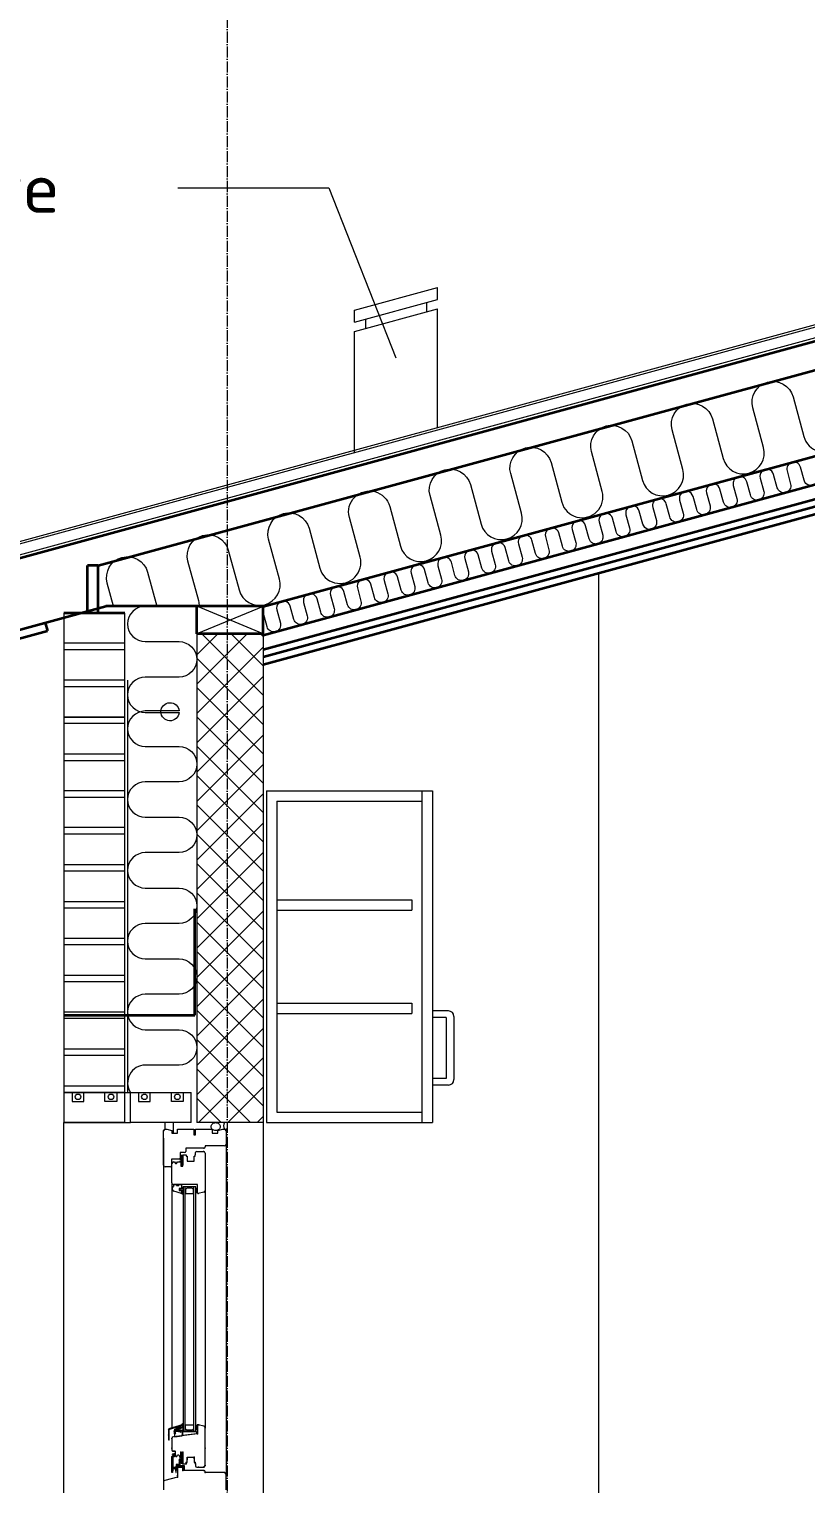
# Model space of a CAD drawing. Header units: millimetres. Extents: x -17350 to 3652, y -2474 to 12378.
# Drawn here: x -9587 to -8183, y 7714 to 10344 of the extents above; entities that cross this region are included whole.
import ezdxf

# ---------------------------------------------------------------- set-up
doc = ezdxf.new("R2010")
doc.units = ezdxf.units.MM
doc.linetypes.add('CENTERLINE', pattern=[27, 20, -3, 1, -3])
for name, color, linetype, lineweight in [('BETON', 3, 'Continuous', 18), ('GIPS', 4, 'Continuous', 35), ('HATCH', 8, 'Continuous', 9), ('KITCHEN', 4, 'Continuous', 18), ('KONTUR', 221, 'Continuous', 18), ('MODUL', 8, 'CENTERLINE', 9), ('SNIT', 2, 'Continuous', 35), ('TAG', 1, 'Continuous', 35), ('TEGLFUGER', 7, 'Continuous', 9), ('TEKST', 4, 'Continuous', 9), ('WINDOOR', 181, 'Continuous', 9)]:
    doc.layers.add(name, color=color, linetype=linetype, lineweight=lineweight)
doc.styles.add('ROMANT', font='romant.shx')

msp = doc.modelspace()

# ---------------------------------------------------------------- hatches: boundary and pattern name
at = {"layer": 'HATCH'}
h = msp.add_hatch(dxfattribs=at)
h.set_pattern_fill('ANSI37', color=256, scale=300, style=0)
h.set_pattern_definition([(45, (-17348.408, -1449.68), (-26.5165, 26.5165), []), (135, (-17348.408, -1449.68), (-26.5165, -26.5165), [])])
h.paths.add_polyline_path([(-9284.4, 8367.3), (-9229.4, 8367.3), (-9229.4, 9250.9), (-9284.4, 9250.9)])
h.paths.add_polyline_path([(-9229.4, 8367.3), (-9164.4, 8367.3), (-9164.4, 9250.9), (-9229.4, 9250.9)])

# ---------------------------------------------------------------- linework, layer by layer
at = {"layer": 'BETON'}
for p, q in [((-9284.4, 9250.9), (-9284.4, 8367.3)), ((-9164.4, 9250.9), (-9164.4, 8367.3)), ((-9164.4, 8367.3), (-9284.4, 8367.3))]:
    msp.add_line(p, q, dxfattribs=at)
at = {"layer": 'GIPS'}
for p, q in [((-9164.4, 9222.7), (-6879.4, 9845.8)), ((-9164.4, 9209.2), (-6879.4, 9832.3)), ((-9164.4, 9195.7), (-6879.4, 9818.9))]:
    msp.add_line(p, q, dxfattribs=at)
at = {"layer": 'HATCH'}
for p, q in [((-9164.4, 9250.9), (-9284.4, 9300.9)), ((-9164.4, 9300.6), (-9284.4, 9250.9)), ((-9409.4, 9167.3), (-9409.4, 8422))]:
    msp.add_line(p, q, dxfattribs=at)
for points in [[(-9279.5, 9300.9, 0.064711), (-9280.8, 9310.5), (-9300.3, 9382.4, -1), (-9227.4, 9402.2), (-9207.9, 9330.3, 1), (-9134.9, 9350.1), (-9154.5, 9422, -1), (-9081.5, 9441.8), (-9062, 9369.9, 1), (-8989.1, 9389.7), (-9008.6, 9461.6, -1), (-8935.7, 9481.4), (-8916.2, 9409.5, 1), (-8843.3, 9429.4), (-8862.8, 9501.2, -1), (-8789.9, 9521), (-8770.4, 9449.2, 1), (-8697.5, 9469), (-8717, 9540.8, -1), (-8644.1, 9560.6), (-8624.5, 9488.8, 1), (-8551.6, 9508.6), (-8571.1, 9580.4, -1), (-8498.2, 9600.2), (-8478.7, 9528.4, 1), (-8405.8, 9548.2), (-8425.3, 9620, -1), (-8352.4, 9639.8), (-8332.9, 9568, 1), (-8260, 9587.8), (-8279.5, 9659.6, -1), (-8206.6, 9679.4), (-8187.1, 9607.6, 1), (-8114.1, 9627.4)], [(-8162.4, 9535.1, -1), (-8186.7, 9528.5), (-8193.2, 9552.4, 1), (-8217.5, 9545.8), (-8211, 9521.8, -1), (-8235.2, 9515.2), (-8241.8, 9539.2, 1), (-8266, 9532.6), (-8259.5, 9508.6, -1), (-8283.8, 9502), (-8290.3, 9526, 1), (-8314.6, 9519.3), (-8308, 9495.4, -1), (-8332.3, 9488.8), (-8338.8, 9512.7, 1), (-8363.1, 9506.1), (-8356.6, 9482.1, -1), (-8380.8, 9475.5), (-8387.4, 9499.5, 1), (-8411.6, 9492.9), (-8405.1, 9468.9, -1), (-8429.4, 9462.3), (-8435.9, 9486.3, 1), (-8460.2, 9479.6), (-8453.6, 9455.7, -1), (-8477.9, 9449), (-8484.5, 9473, 1), (-8508.7, 9466.4), (-8502.2, 9442.4, -1), (-8526.5, 9435.8), (-8533, 9459.8, 1), (-8557.3, 9453.2), (-8550.7, 9429.2, -1), (-8575, 9422.6), (-8581.5, 9446.5, 1), (-8605.8, 9439.9), (-8599.3, 9416, -1), (-8623.5, 9409.3), (-8630.1, 9433.3, 1), (-8654.3, 9426.7), (-8647.8, 9402.7, -1), (-8672.1, 9396.1), (-8678.6, 9420.1, 1), (-8702.9, 9413.5), (-8696.3, 9389.5, -1), (-8720.6, 9382.9), (-8727.1, 9406.8, 1), (-8751.4, 9400.2), (-8744.9, 9376.2, -1), (-8769.1, 9369.6), (-8775.7, 9393.6, 1), (-8799.9, 9387), (-8793.4, 9363, -1), (-8817.7, 9356.4), (-8824.2, 9380.4, 1), (-8848.5, 9373.7), (-8841.9, 9349.8, -1), (-8866.2, 9343.2), (-8872.8, 9367.1, 1), (-8897, 9360.5), (-8890.5, 9336.5, -1), (-8914.8, 9329.9), (-8921.3, 9353.9, 1), (-8945.6, 9347.3), (-8939, 9323.3, -1), (-8963.3, 9316.7), (-8969.8, 9340.6, 1), (-8994.1, 9334), (-8987.6, 9310.1, -1), (-9011.8, 9303.4), (-9018.4, 9327.4, 1), (-9042.6, 9320.8), (-9036.1, 9296.8, -1), (-9060.4, 9290.2), (-9066.9, 9314.2, 1), (-9091.2, 9307.6), (-9084.6, 9283.6, -1), (-9108.9, 9277), (-9115.4, 9300.9, 1), (-9139.7, 9294.3), (-9133.2, 9270.4, -1), (-9157.4, 9263.7), (-9164, 9287.7, 0.024616), (-9164.4, 9288.9)], [(-9434.7, 9300.9), (-9446.1, 9342.8, -1), (-9373.2, 9362.6), (-9356.4, 9300.9, 0.107824)], [(-9284.4, 9300.9), (-9377.4, 9300.9, 1), (-9377.4, 9236.9), (-9316.4, 9236.9, -1), (-9316.4, 9172.8), (-9377.4, 9172.8, 1), (-9377.4, 9108.8), (-9316.4, 9108.8, -24.203859), (-9316.4, 9111.5), (-9377.4, 9111.5, 1), (-9377.4, 9047.4), (-9316.4, 9047.4, -1), (-9316.4, 8983.4), (-9377.4, 8983.4, 1), (-9377.4, 8919.4), (-9316.4, 8919.4, -1), (-9316.4, 8855.4), (-9377.4, 8855.4, 1), (-9377.4, 8791.4), (-9316.4, 8791.4, -1), (-9316.4, 8727.3), (-9377.4, 8727.3, 1), (-9377.4, 8663.3), (-9316.4, 8663.3, -1), (-9316.4, 8599.3), (-9377.4, 8599.3, 1), (-9377.4, 8535.3), (-9316.4, 8535.3, -1), (-9316.4, 8471.2), (-9377.4, 8471.2, 0.592795), (-9404.3, 8422)]]:
    msp.add_lwpolyline(points, format="xyb", dxfattribs=at)
at = {"layer": 'KITCHEN', "linetype": 'Continuous'}
for p, q in [((-9158.5, 8967.3), (-9158.5, 8367.3)), ((-9158.5, 8967.3), (-8858.5, 8967.3)), ((-9139.5, 8948.3), (-9139.5, 8386.3)), ((-9139.5, 8948.3), (-8877.5, 8948.3)), ((-8877.5, 8967.3), (-8877.5, 8367.3)), ((-8858.5, 8967.3), (-8858.5, 8367.3)), ((-9139.5, 8770.3), (-8895.7, 8770.3)), ((-8895.7, 8770.3), (-8895.7, 8751.3)), ((-9139.5, 8751.3), (-8895.7, 8751.3)), ((-9139.5, 8583.3), (-8895.7, 8583.3)), ((-8895.7, 8583.3), (-8895.7, 8564.3)), ((-9139.5, 8564.3), (-8895.7, 8564.3)), ((-8829.5, 8569.2), (-8858.5, 8569.2)), ((-8833.5, 8557.2), (-8858.5, 8557.2)), ((-8833.5, 8557.2), (-8833.5, 8447.2)), ((-8819.5, 8559.2), (-8819.5, 8445.2)), ((-8833.5, 8447.2), (-8858.5, 8447.2)), ((-8829.5, 8435.2), (-8858.5, 8435.2)), ((-9158.5, 8367.3), (-8858.5, 8367.3)), ((-9139.5, 8386.3), (-8877.5, 8386.3))]:
    msp.add_line(p, q, dxfattribs=at)
for centre, start, end in [((-8829.5, 8559.2), 0, 90), ((-8829.5, 8445.2), 270, 0)]:
    msp.add_arc(centre, 10, start, end, dxfattribs=at)
at = {"layer": 'KONTUR'}
for p, q in [((-11392, 8930.6), (-6229.4, 10338.5)), ((-11391, 8926.7), (-6229.4, 10334.4)), ((-11386, 8908.4), (-6229.4, 10314.7)), ((-8999, 9836.4), (-8849, 9877.3)), ((-8849, 9855.4), (-8849, 9877.3)), ((-8999, 9814.5), (-8849, 9855.4)), ((-8999, 9797.5), (-8849, 9838.4)), ((-8868.6, 9833.1), (-8868.6, 9850.1)), ((-8849, 9624.1), (-8849, 9838.4)), ((-8999, 9814.5), (-8999, 9836.4)), ((-8978.9, 9803), (-8978.9, 9820)), ((-8999, 9579.1), (-8999, 9797.5)), ((-8558.5, 9360.9), (-8558.5, 7685.6)), ((-9524.4, 9288.6), (-9524.4, 8367.3)), ((-9414.4, 8422), (-9414.4, 9288.6)), ((-9524.4, 9155.3), (-9524.4, 9100.6)), ((-9414.4, 8567.3), (-9414.4, 8622)), ((-9524.4, 8555.3), (-9524.4, 8500.6)), ((-9414.4, 8500.6), (-9414.4, 8555.3)), ((-9524.4, 8488.6), (-9524.4, 8434)), ((-9414.4, 8422), (-9524.4, 8422)), ((-9509.9, 8422), (-9488.4, 8422)), ((-9509.9, 8422), (-9509.9, 8405.7)), ((-9488.4, 8422), (-9450.3, 8422)), ((-9488.4, 8405.7), (-9488.4, 8422)), ((-9450.3, 8422), (-9428.8, 8422)), ((-9450.3, 8405.7), (-9450.3, 8422)), ((-9428.8, 8422), (-9428.8, 8405.7)), ((-9414.4, 8422), (-9404.4, 8422)), ((-9414.4, 8422), (-9294.4, 8422)), ((-9404.4, 8422), (-9389.9, 8422)), ((-9389.9, 8422), (-9368.4, 8422)), ((-9389.9, 8422), (-9389.9, 8405.7)), ((-9368.4, 8422), (-9330.3, 8422)), ((-9368.4, 8405.7), (-9368.4, 8422)), ((-9330.3, 8422), (-9308.8, 8422)), ((-9330.3, 8405.7), (-9330.3, 8422)), ((-9308.8, 8422), (-9308.8, 8405.7)), ((-9294.4, 8367.3), (-9294.4, 8422)), ((-9509.9, 8405.7), (-9488.4, 8405.7)), ((-9428.8, 8405.7), (-9450.3, 8405.7)), ((-9389.9, 8405.7), (-9368.4, 8405.7)), ((-9308.8, 8405.7), (-9330.3, 8405.7)), ((-9524.4, 7662), (-9524.4, 8367.3)), ((-9524.4, 8367.3), (-9414.4, 8367.3)), ((-9524.4, 8355.3), (-9524.4, 8367.3)), ((-9414.4, 8367.3), (-9524.4, 8367.3)), ((-9414.4, 8367.3), (-9404.4, 8367.3)), ((-9294.4, 8367.3), (-9404.4, 8367.3)), ((-9164.4, 8367.3), (-9164.4, 7688.6))]:
    msp.add_line(p, q, dxfattribs=at)
for centre in [(-9499, 8414), (-9439.4, 8414), (-9379, 8414), (-9319.4, 8414)]:
    msp.add_circle(centre, 5, dxfattribs=at)
at = {"layer": 'MODUL', "linetype": 'CENTERLINE'}
msp.add_line((-9229.4, 10879.7), (-9229.4, 2130.6), dxfattribs=at)
at = {"layer": 'SNIT'}
for p, q in [((-9462.8, 9374.8), (-9481.8, 9374.8)), ((-9481.8, 9288.9), (-9481.8, 9374.8)), ((-9462.8, 9288.9), (-9462.8, 9374.7)), ((-9288, 8561.4), (-9288, 8753.7)), ((-9524.4, 8561.4), (-9288, 8561.4))]:
    msp.add_line(p, q, dxfattribs=at)
at = {"layer": 'TAG'}
for p, q in [((-11384.4, 8902.5), (-6229.4, 10308.4)), ((-9462.8, 9374.7), (-6229.4, 10256.5)), ((-9164.4, 9300.6), (-6879.4, 9923.8)), ((-9164.4, 9248.8), (-6879.4, 9872)), ((-10964.4, 8887.5), (-9448.5, 9300.9)), ((-9414.4, 9288.6), (-9524.4, 9288.6)), ((-9284.4, 9300.9), (-9448.5, 9300.9)), ((-9164.4, 9300.9), (-9284.4, 9300.9)), ((-9284.4, 9250.9), (-9284.4, 9300.9)), ((-9164.4, 9250.9), (-9164.4, 9300.6)), ((-9558.2, 9271), (-9554.2, 9256.5)), ((-9634, 9234.7), (-9554.2, 9256.5)), ((-9164.4, 9250.9), (-9284.4, 9250.9))]:
    msp.add_line(p, q, dxfattribs=at)
at = {"layer": 'TEGLFUGER'}
for p, q in [((-9414.4, 9234), (-9524.4, 9234)), ((-9414.4, 9222), (-9524.4, 9222)), ((-9414.4, 9167.3), (-9524.4, 9167.3)), ((-9414.4, 9155.3), (-9524.4, 9155.3)), ((-9524.4, 9100.6), (-9414.4, 9100.6)), ((-9414.4, 9100.6), (-9524.4, 9100.6)), ((-9414.4, 9088.6), (-9524.4, 9088.6)), ((-9414.4, 9088.6), (-9524.4, 9088.6)), ((-9524.4, 9034), (-9414.4, 9034)), ((-9524.4, 9022), (-9414.4, 9022)), ((-9414.4, 8967.3), (-9524.4, 8967.3)), ((-9414.4, 8955.3), (-9524.4, 8955.3)), ((-9414.4, 8900.6), (-9524.4, 8900.6)), ((-9414.4, 8888.6), (-9524.4, 8888.6)), ((-9524.4, 8834), (-9414.4, 8834)), ((-9524.4, 8834), (-9414.4, 8834)), ((-9414.4, 8822), (-9524.4, 8822)), ((-9524.4, 8767.3), (-9414.4, 8767.3)), ((-9414.4, 8755.3), (-9524.4, 8755.3)), ((-9524.4, 8700.6), (-9414.4, 8700.6)), ((-9414.4, 8688.6), (-9524.4, 8688.6)), ((-9524.4, 8634), (-9414.4, 8634)), ((-9414.4, 8622), (-9524.4, 8622)), ((-9524.4, 8567.3), (-9414.4, 8567.3)), ((-9414.4, 8555.3), (-9524.4, 8555.3)), ((-9524.4, 8500.6), (-9414.4, 8500.6)), ((-9414.4, 8488.6), (-9524.4, 8488.6)), ((-9524.4, 8434), (-9414.4, 8434)), ((-9414.4, 8422), (-9524.4, 8422)), ((-9524.4, 8422), (-9509.9, 8422)), ((-9428.8, 8422), (-9414.4, 8422)), ((-9414.4, 8367.3), (-9414.4, 8422)), ((-9404.4, 8367.3), (-9404.4, 8422))]:
    msp.add_line(p, q, dxfattribs=at)
at = {"layer": 'TEKST'}
for p, q in [((-9318.9, 10057.1), (-9045.9, 10057.1)), ((-9045.9, 10057.1), (-8924.7, 9749.9))]:
    msp.add_line(p, q, dxfattribs=at)
at = {"layer": 'WINDOOR'}
for p, q in [((-9341.4, 8355.3), (-9341.4, 8367.3)), ((-9326.5, 8348.3), (-9326.5, 8367.3)), ((-9344.4, 8339.2), (-9344.4, 7717.6)), ((-9231.4, 8356.8), (-9231.4, 7731.6)), ((-9329.4, 8258.3), (-9329.4, 7815.7)), ((-9269.4, 8244.4), (-9269.4, 7815.6)), ((-9334.2, 7810.9), (-9335.4, 7812.2)), ((-9334.1, 7812), (-9335.1, 7813)), ((-9333.8, 7812.8), (-9334.7, 7813.7)), ((-9333.1, 7813.3), (-9334, 7814.2)), ((-9332.2, 7813.5), (-9333.2, 7814.5)), ((-9331.4, 7813.8), (-9332.4, 7814.8)), ((-9330.5, 7814), (-9331.5, 7815)), ((-9329.6, 7814.3), (-9330.6, 7815.3)), ((-9328.7, 7814.5), (-9329.7, 7815.6)), ((-9327.8, 7814.8), (-9328.9, 7815.8)), ((-9327, 7815), (-9328, 7816.1)), ((-9326.1, 7815.3), (-9327.1, 7816.3)), ((-9325.2, 7815.5), (-9326.2, 7816.6)), ((-9324.3, 7815.8), (-9325.3, 7816.8)), ((-9323.4, 7816.1), (-9324.5, 7817.1)), ((-9323.2, 7811.3), (-9324.1, 7812.2)), ((-9322.6, 7816.3), (-9323.6, 7817.3)), ((-9322.4, 7811.6), (-9323.4, 7812.6)), ((-9321.7, 7816.6), (-9322.7, 7817.6)), ((-9321.5, 7811.9), (-9322.6, 7812.9)), ((-9319.5, 7815.5), (-9321.8, 7817.8)), ((-9320.2, 7811.7), (-9321.7, 7813.2)), ((-9319.8, 7816.9), (-9320.9, 7818.1)), ((-9318.4, 7813.3), (-9320.9, 7815.8)), ((-9320.1, 7812.7), (-9320.8, 7813.4)), ((-9319.3, 7813), (-9320.4, 7814.2)), ((-9315.8, 7814), (-9320.1, 7818.3)), ((-9318.2, 7817.6), (-9319.2, 7818.6)), ((-9317.5, 7813.5), (-9318.5, 7814.5)), ((-9317.4, 7818), (-9318.3, 7818.8)), ((-9316.7, 7813.8), (-9317.5, 7814.7)), ((-9316.5, 7818.1), (-9317.4, 7819.1)), ((-9315.7, 7818.5), (-9316.5, 7819.3)), ((-9314.9, 7814.3), (-9315.8, 7815.2)), ((-9314.7, 7818.6), (-9315.7, 7819.6)), ((-9314, 7814.5), (-9315, 7815.6)), ((-9313.9, 7819), (-9314.8, 7819.8)), ((-9313.1, 7814.8), (-9314, 7815.7)), ((-9312.9, 7819.1), (-9313.9, 7820.1)), ((-9312.4, 7815.2), (-9313.3, 7816.1)), ((-9312.2, 7819.5), (-9313, 7820.3)), ((-9312.1, 7816), (-9312.4, 7816.3)), ((-9283.1, 7819.7), (-9283.1, 7804.6)), ((-9271.7, 7818.5), (-9281.9, 7820.7)), ((-9269.4, 7747.6), (-9269.4, 7815.6)), ((-9334.2, 7809.8), (-9335.5, 7811.1)), ((-9334.2, 7808.7), (-9335.5, 7810)), ((-9334.2, 7807.5), (-9335.5, 7808.8)), ((-9334.2, 7806.4), (-9335.5, 7807.7)), ((-9334.2, 7805.3), (-9335.5, 7806.6)), ((-9334.2, 7804.1), (-9335.5, 7805.4)), ((-9334.2, 7803), (-9335.5, 7804.3)), ((-9334.2, 7801.9), (-9335.5, 7803.2)), ((-9334.2, 7800.7), (-9335.5, 7802)), ((-9334.2, 7799.6), (-9335.5, 7800.9)), ((-9334.2, 7798.5), (-9335.5, 7799.8)), ((-9334.2, 7797.4), (-9335.5, 7798.7)), ((-9334.2, 7796.2), (-9335.5, 7797.5)), ((-9334.2, 7795.1), (-9335.5, 7796.4)), ((-9334.2, 7794), (-9335.5, 7795.3)), ((-9334.9, 7793.5), (-9335.5, 7794.1)), ((-9329.4, 7796.3), (-9329.4, 7775.6)), ((-9283.1, 7804.6), (-9326.7, 7799.3)), ((-9323.8, 7808.5), (-9325.1, 7809.8)), ((-9323.8, 7807.3), (-9325.1, 7808.6)), ((-9323.8, 7806.2), (-9325.1, 7807.5)), ((-9323.4, 7804.7), (-9325.1, 7806.4)), ((-9324.5, 7804.6), (-9325.1, 7805.2)), ((-9323.8, 7809.6), (-9325, 7810.8)), ((-9323.6, 7810.6), (-9324.6, 7811.6)), ((-9322.8, 7805.2), (-9323.4, 7805.8)), ((-9322.2, 7805.7), (-9322.3, 7805.8)), ((-9319.6, 7810), (-9321, 7811.4)), ((-9318.5, 7809.9), (-9319.3, 7810.7)), ((-9317.3, 7809.9), (-9318.1, 7810.7)), ((-9316.2, 7809.9), (-9317, 7810.7)), ((-9315.1, 7809.9), (-9315.9, 7810.7)), ((-9314, 7810), (-9314.7, 7810.7)), ((-9313.4, 7810.5), (-9314.1, 7811.3)), ((-9309.4, 7808.7), (-9284.8, 7808.7)), ((-9309.4, 7801.4), (-9309.4, 7808.7)), ((-9284.9, 7804.4), (-9309.4, 7801.4)), ((-9284.8, 7808.7), (-9284.9, 7804.4)), ((-9327.4, 7760.2), (-9329.4, 7762.2)), ((-9327.4, 7758.8), (-9329.4, 7760.8)), ((-9327.4, 7757.4), (-9329.4, 7759.4)), ((-9327.4, 7761.6), (-9329.3, 7763.6)), ((-9327.1, 7762.7), (-9328.8, 7764.5)), ((-9326.9, 7766.8), (-9328, 7767.9)), ((-9326.1, 7763.1), (-9327.8, 7764.9)), ((-9327.4, 7773.6), (-9324.4, 7773.6)), ((-9324.6, 7765.9), (-9327.1, 7768.4)), ((-9325, 7763.5), (-9326.7, 7765.2)), ((-9324.6, 7764.5), (-9326.2, 7766.1)), ((-9324.6, 7767.3), (-9325.9, 7768.6)), ((-9323.4, 7772.6), (-9323.4, 7765.6)), ((-9321.4, 7763.6), (-9320.4, 7763.6)), ((-9320.4, 7763.6), (-9319, 7766.6)), ((-9319, 7766.6), (-9316.8, 7766.6)), ((-9316.8, 7766.6), (-9315.4, 7763.6)), ((-9315.4, 7763.6), (-9313.4, 7763.6)), ((-9313.4, 7771.6), (-9309.4, 7771.6)), ((-9313.4, 7763.6), (-9313.4, 7771.6)), ((-9309.4, 7771.6), (-9309.4, 7750.6)), ((-9301.5, 7762.4), (-9289.2, 7762.4)), ((-9301.5, 7753.1), (-9301.5, 7762.4)), ((-9289.2, 7762.4), (-9289.2, 7753.1)), ((-9327.4, 7756), (-9329.4, 7758)), ((-9327.4, 7754.5), (-9329.4, 7756.5)), ((-9327.4, 7753.1), (-9329.4, 7755.1)), ((-9327.4, 7751.7), (-9329.4, 7753.7)), ((-9327.4, 7750.3), (-9329.4, 7752.3)), ((-9327.4, 7748.9), (-9329.4, 7750.9)), ((-9327.4, 7747.5), (-9329.4, 7749.5)), ((-9327.4, 7746.1), (-9329.4, 7748.1)), ((-9327.4, 7744.6), (-9329.4, 7746.6)), ((-9327.2, 7743.1), (-9329.4, 7745.2)), ((-9327.7, 7742.1), (-9329.4, 7743.8)), ((-9327.7, 7740.7), (-9329.4, 7742.4)), ((-9327.7, 7739.3), (-9329.4, 7741)), ((-9327.8, 7738), (-9329.4, 7739.6)), ((-9327.9, 7736.7), (-9329.4, 7738.2)), ((-9328, 7735.4), (-9329.4, 7736.7)), ((-9328.7, 7734.6), (-9329.4, 7735.3)), ((-9319.5, 7739.6), (-9323.7, 7743.8)), ((-9323.4, 7742.1), (-9323.7, 7742.4)), ((-9320.9, 7739.6), (-9322.9, 7741.6)), ((-9321.4, 7738.6), (-9322.9, 7740.1)), ((-9321.4, 7737.2), (-9322.8, 7738.6)), ((-9321.4, 7735.8), (-9322.7, 7737.1)), ((-9319.4, 7740.9), (-9322.6, 7744.1)), ((-9321.6, 7734.6), (-9322.5, 7735.6)), ((-9319.9, 7745.6), (-9321.9, 7747.6)), ((-9319.4, 7743.7), (-9321.9, 7746.2)), ((-9319.4, 7742.3), (-9321.9, 7744.8)), ((-9319.5, 7746.6), (-9321.8, 7749)), ((-9318, 7746.6), (-9320.5, 7749.1)), ((-9319.4, 7745.1), (-9319.4, 7745.1)), ((-9319.4, 7744.6), (-9319.4, 7726.6)), ((-9309.4, 7744.6), (-9319.4, 7744.6)), ((-9314.6, 7744.6), (-9319.1, 7749.1)), ((-9313.2, 7744.6), (-9317.7, 7749.1)), ((-9316, 7744.6), (-9316.9, 7745.5)), ((-9314.3, 7747.1), (-9316.4, 7749.2)), ((-9314.3, 7755.6), (-9316.3, 7757.6)), ((-9314.3, 7754.2), (-9316.3, 7756.2)), ((-9314.3, 7752.8), (-9316.3, 7754.8)), ((-9314.3, 7751.3), (-9316.3, 7753.3)), ((-9314.3, 7749.9), (-9316.3, 7751.9)), ((-9314.3, 7748.5), (-9316.3, 7750.5)), ((-9314.3, 7757), (-9315.9, 7758.6)), ((-9314.3, 7758.4), (-9314.5, 7758.6)), ((-9311.8, 7744.6), (-9313.8, 7746.6)), ((-9310.4, 7744.6), (-9312.4, 7746.6)), ((-9309, 7744.6), (-9311, 7746.6)), ((-9306.4, 7743.4), (-9309.6, 7746.6)), ((-9309.4, 7750.6), (-9303.5, 7750.6)), ((-9309.4, 7738.6), (-9309.4, 7744.6)), ((-9271.4, 7738.6), (-9309.4, 7738.6)), ((-9306.4, 7742), (-9308.9, 7744.5)), ((-9308.2, 7739.6), (-9308.9, 7740.3)), ((-9306.8, 7739.6), (-9308.8, 7741.6)), ((-9306.4, 7740.6), (-9308.2, 7742.5)), ((-9306.4, 7744.9), (-9308.1, 7746.6)), ((-9306.4, 7746.3), (-9306.7, 7746.6)), ((-9303.5, 7753.1), (-9301.5, 7753.1)), ((-9303.5, 7750.6), (-9303.5, 7753.1)), ((-9289.2, 7753.1), (-9287.2, 7753.1)), ((-9287.2, 7753.1), (-9287.2, 7750.6)), ((-9287.2, 7750.6), (-9286.4, 7750.6)), ((-9286.4, 7750.6), (-9286.4, 7746.6)), ((-9284.4, 7744.6), (-9272.4, 7744.6)), ((-9269.4, 7734.6), (-9269.4, 7736.6)), ((-9234.4, 7734.6), (-9269.4, 7734.6)), ((-9344.4, 7717.6), (-9344.4, 7703.6)), ((-9319.4, 7726.6), (-9342.1, 7720.5)), ((-9231.4, 7703.6), (-9231.4, 7731.6))]:
    msp.add_line(p, q, dxfattribs=at)
at = {"layer": 'WINDOOR', "linetype": 'Continuous'}
for p, q in [((-9344.4, 8290.3), (-9344.4, 8352.3)), ((-9341.4, 8355.3), (-9338.7, 8355.3)), ((-9338.7, 8355.3), (-9329.4, 8352.8)), ((-9329.4, 8352.8), (-9329.4, 8348.3)), ((-9329.4, 8348.3), (-9319.4, 8348.3)), ((-9319.4, 8355.3), (-9289.4, 8355.3)), ((-9319.4, 8348.3), (-9319.4, 8355.3)), ((-9289.4, 8355.3), (-9289.4, 8345.3)), ((-9289.4, 8345.3), (-9286.4, 8345.3)), ((-9286.4, 8355.3), (-9256.4, 8355.3)), ((-9286.4, 8345.3), (-9286.4, 8355.3)), ((-9256.4, 8355.3), (-9256.4, 8348.3)), ((-9256.4, 8348.3), (-9246.4, 8348.3)), ((-9246.4, 8352.8), (-9237, 8355.3)), ((-9246.4, 8348.3), (-9246.4, 8352.8)), ((-9237, 8355.3), (-9234.4, 8355.3)), ((-9231.4, 8352.3), (-9231.4, 8328.3)), ((-9306.4, 8313.3), (-9314.3, 8313.3)), ((-9314.3, 8313.3), (-9314.3, 8302.8)), ((-9271.4, 8321.3), (-9304.4, 8321.3)), ((-9304.4, 8321.3), (-9304.4, 8315.3)), ((-9286.4, 8309.3), (-9286.4, 8313.3)), ((-9284.4, 8315.3), (-9272.4, 8315.3)), ((-9234.4, 8325.3), (-9269.4, 8325.3)), ((-9269.4, 8325.3), (-9269.4, 8323.3)), ((-9269.4, 8312.3), (-9269.4, 8244.4)), ((-9332.3, 8287.3), (-9341.4, 8287.3)), ((-9330.3, 8301.3), (-9330.3, 8289.3)), ((-9315.8, 8301.3), (-9330.3, 8301.3)), ((-9329.4, 8258.3), (-9329.4, 8293.3)), ((-9326.4, 8296.3), (-9324.4, 8296.3)), ((-9324.4, 8296.3), (-9323, 8293.3)), ((-9323, 8293.3), (-9320.8, 8293.3)), ((-9320.8, 8293.3), (-9319.4, 8296.3)), ((-9319.4, 8296.3), (-9313.4, 8296.3)), ((-9315.8, 8296.5), (-9315.8, 8296.5)), ((-9311.8, 8296.4), (-9315.6, 8296.3)), ((-9315, 8297.3), (-9312.9, 8297.4)), ((-9313.7, 8301.8), (-9313.9, 8301.5)), ((-9313.9, 8301.5), (-9313.9, 8301.1)), ((-9313.9, 8301.1), (-9313.9, 8300.6)), ((-9313.9, 8300.6), (-9313.7, 8300.3)), ((-9313.5, 8302), (-9313.7, 8301.8)), ((-9313.7, 8300.3), (-9313.5, 8300.1)), ((-9313.3, 8302.1), (-9313.5, 8302)), ((-9313.5, 8300.1), (-9313.3, 8300.1)), ((-9313.4, 8296.3), (-9313.4, 8288.3)), ((-9313.4, 8288.3), (-9309.4, 8288.3)), ((-9313.1, 8302), (-9313.3, 8302.1)), ((-9313.3, 8300.1), (-9313.1, 8300.1)), ((-9310.8, 8291.9), (-9313.2, 8293.8)), ((-9310.8, 8289.8), (-9313.2, 8291.7)), ((-9312.9, 8301.8), (-9313.1, 8302)), ((-9313.1, 8300.1), (-9312.9, 8300.3)), ((-9312.7, 8301.5), (-9312.9, 8301.8)), ((-9312.9, 8300.3), (-9312.7, 8300.7)), ((-9312.8, 8294.3), (-9311.2, 8293)), ((-9312.8, 8292.2), (-9311.2, 8290.9)), ((-9312.7, 8301.1), (-9312.7, 8301.5)), ((-9312.7, 8300.7), (-9312.7, 8301.1)), ((-9312, 8308.2), (-9309.4, 8308.2)), ((-9311.3, 8307.2), (-9311.7, 8307.2)), ((-9311.3, 8307.2), (-9311.5, 8307.2)), ((-9310.8, 8298.4), (-9310.8, 8306.7)), ((-9310.8, 8293.3), (-9310.8, 8295.4)), ((-9310.8, 8291.2), (-9310.8, 8291.9)), ((-9310.1, 8289.8), (-9310.7, 8289.8)), ((-9309.4, 8309.3), (-9303.5, 8309.3)), ((-9309.4, 8288.3), (-9309.4, 8309.3)), ((-9309.4, 8308.2), (-9309.4, 8290.5)), ((-9303.5, 8309.3), (-9303.5, 8306.8)), ((-9303.5, 8306.8), (-9301.5, 8306.8)), ((-9301.5, 8306.8), (-9301.5, 8297.5)), ((-9301.5, 8297.5), (-9289.2, 8297.5)), ((-9289.2, 8306.8), (-9287.2, 8306.8)), ((-9289.2, 8297.5), (-9289.2, 8306.8)), ((-9287.2, 8309.3), (-9286.4, 8309.3)), ((-9287.2, 8306.8), (-9287.2, 8309.3)), ((-9328.1, 8246.4), (-9328.1, 8249.3)), ((-9283.1, 8255.3), (-9326.7, 8255.3)), ((-9312.1, 8239.3), (-9325.9, 8243.6)), ((-9325.6, 8255.3), (-9321.1, 8255.3)), ((-9325.6, 8252.3), (-9325.6, 8255.3)), ((-9321.1, 8255.3), (-9321.1, 8253.8)), ((-9321.1, 8253.8), (-9317.1, 8253.8)), ((-9317.1, 8253.8), (-9317.1, 8255.3)), ((-9317.1, 8255.3), (-9312.1, 8255.3)), ((-9316.3, 8248.1), (-9316.3, 8244.5)), ((-9312.1, 8248.1), (-9316.3, 8248.1)), ((-9316.3, 8244.5), (-9312.1, 8244.5)), ((-9314.8, 8247.9), (-9315.6, 8246.4)), ((-9315.6, 8246.4), (-9314.8, 8244.7)), ((-9314.5, 8248.1), (-9314.6, 8248.1)), ((-9314.5, 8247.2), (-9314.3, 8247.7)), ((-9313.7, 8247.2), (-9314.5, 8247.2)), ((-9314.5, 8245.6), (-9313.7, 8245.6)), ((-9314.2, 8244.9), (-9314.5, 8245.6)), ((-9314.5, 8244.5), (-9314.4, 8244.5)), ((-9313.4, 8247.9), (-9313.7, 8247.2)), ((-9313.7, 8245.6), (-9313.3, 8244.7)), ((-9313, 8248.1), (-9313.1, 8248.1)), ((-9313.1, 8247.2), (-9312.8, 8247.7)), ((-9312.1, 8247.7), (-9313.1, 8247.2)), ((-9313.1, 8245.6), (-9312.1, 8245.1)), ((-9312.7, 8244.9), (-9313.1, 8245.6)), ((-9313, 8244.5), (-9312.9, 8244.5)), ((-9313, 8239.5), (-9313, 8239.3)), ((-9312.1, 8239.3), (-9312.9, 8239.6)), ((-9312.1, 8255.3), (-9312.1, 8248.1)), ((-9312.1, 8250.4), (-9312.1, 8247.7)), ((-9310.1, 8250.4), (-9312.1, 8250.4)), ((-9312.1, 8245.1), (-9312.1, 8239.3)), ((-9312.1, 8244.5), (-9312.1, 8239.3)), ((-9310.8, 8244), (-9310.8, 8244.3)), ((-9310.8, 8240.6), (-9310.8, 8241.6)), ((-9309.2, 8240.6), (-9309.1, 8240.6)), ((-9309.2, 8237.1), (-9309.1, 8237.1)), ((-9286.1, 8251.3), (-9309.1, 8251.3)), ((-9309.1, 8251.3), (-9309.1, 7808.7)), ((-9309.1, 8245.9), (-9309.1, 8249.4)), ((-9305.1, 7808.7), (-9305.1, 8251.3)), ((-9302.6, 8248.8), (-9304.8, 8246.5)), ((-9304.8, 8246.5), (-9304.8, 8239.3)), ((-9304.8, 8239.3), (-9290.3, 8239.3)), ((-9292.6, 8248.8), (-9302.6, 8248.8)), ((-9290.3, 8246.5), (-9292.6, 8248.8)), ((-9290.3, 8239.3), (-9290.3, 8246.5)), ((-9290.1, 8251.3), (-9290.1, 7808.7)), ((-9286.1, 7808.7), (-9286.1, 8251.3)), ((-9283.1, 8240.3), (-9283.1, 8255.3)), ((-9271.7, 8241.4), (-9281.9, 8239.3)), ((-9335.5, 7811.6), (-9335.5, 7794.1)), ((-9334.2, 7794.1), (-9334.2, 7811.7)), ((-9312.3, 7820.5), (-9333.3, 7814.5)), ((-9332.9, 7813.3), (-9321.6, 7816.6)), ((-9320.7, 7813.5), (-9322.9, 7812.9)), ((-9322.5, 7811.6), (-9321.6, 7811.9)), ((-9321, 7816.2), (-9320.4, 7814)), ((-9320.2, 7811.5), (-9320.2, 7812.4)), ((-9319.9, 7812.9), (-9312.8, 7814.9)), ((-9319.3, 7814.8), (-9319.8, 7816.6)), ((-9319.5, 7817.2), (-9318.4, 7817.5)), ((-9318.7, 7817), (-9318.6, 7816.3)), ((-9318, 7814.7), (-9318.7, 7814.5)), ((-9317.8, 7817.7), (-9318.6, 7817.2)), ((-9318.6, 7816.3), (-9318.1, 7815.9)), ((-9318.4, 7817.5), (-9317.9, 7817.9)), ((-9318.1, 7815.9), (-9315.9, 7815.2)), ((-9317.3, 7814.6), (-9318, 7814.7)), ((-9317.9, 7817.9), (-9317.8, 7817.7)), ((-9317.8, 7817.7), (-9317.3, 7818.1)), ((-9317.7, 7817.4), (-9317.8, 7817.7)), ((-9316.7, 7818.1), (-9317.7, 7817.4)), ((-9317.4, 7814.9), (-9317.3, 7814.6)), ((-9316.8, 7814.8), (-9317.4, 7814.9)), ((-9317.3, 7818.1), (-9317.2, 7817.8)), ((-9317.2, 7817.8), (-9316.7, 7818.3)), ((-9317.1, 7812.9), (-9317.1, 7812.3)), ((-9316.8, 7815.1), (-9316.8, 7814.8)), ((-9316.2, 7815), (-9316.8, 7815.1)), ((-9316.7, 7818.3), (-9316.6, 7818)), ((-9316.6, 7817.8), (-9316.7, 7818.1)), ((-9315.5, 7818.5), (-9316.6, 7817.8)), ((-9316.6, 7818), (-9316.1, 7818.4)), ((-9309.1, 7816), (-9316.3, 7813.9)), ((-9316.2, 7815.2), (-9316.2, 7815)), ((-9315.6, 7815.1), (-9316.2, 7815.2)), ((-9316.1, 7818.2), (-9315.5, 7818.6)), ((-9316.1, 7818.4), (-9316.1, 7818.2)), ((-9314.6, 7815.9), (-9316, 7816.6)), ((-9315.9, 7815.2), (-9314.6, 7815.7)), ((-9315.6, 7815.4), (-9315.6, 7815.1)), ((-9315, 7815.3), (-9315.6, 7815.4)), ((-9315.5, 7818.3), (-9314.9, 7818.8)), ((-9315.5, 7818.6), (-9315.5, 7818.3)), ((-9315.4, 7818.2), (-9315.5, 7818.5)), ((-9314.4, 7818.8), (-9315.4, 7818.2)), ((-9315, 7815.6), (-9315, 7815.3)), ((-9314.4, 7815.5), (-9315, 7815.6)), ((-9314.9, 7818.5), (-9314.4, 7818.9)), ((-9314.9, 7818.8), (-9314.9, 7818.5)), ((-9314.5, 7815.7), (-9314.4, 7815.5)), ((-9313.8, 7815.6), (-9314.5, 7815.7)), ((-9314.4, 7818.9), (-9314.3, 7818.7)), ((-9314.3, 7818.5), (-9314.4, 7818.8)), ((-9314.3, 7818.7), (-9313.8, 7819.1)), ((-9314.1, 7816.5), (-9313, 7816.2)), ((-9314.1, 7812.1), (-9313.1, 7811.9)), ((-9314.1, 7811), (-9314.1, 7812.1)), ((-9313.2, 7818.6), (-9314, 7818.4)), ((-9313.9, 7815.9), (-9313.8, 7815.6)), ((-9313.3, 7815.8), (-9313.9, 7815.9)), ((-9313.8, 7819.1), (-9313.7, 7818.8)), ((-9313.7, 7818.8), (-9312.8, 7819.1)), ((-9312.3, 7816.3), (-9313.3, 7816.1)), ((-9313.3, 7816.1), (-9313.3, 7815.8)), ((-9312.1, 7820.5), (-9312.1, 7820.2)), ((-9312.1, 7820.1), (-9312.1, 7820.4)), ((-9312.1, 7816.3), (-9312.1, 7816.3)), ((-9312.1, 7815.9), (-9312.1, 7816.1)), ((-9310.7, 7818.6), (-9310.7, 7819.7)), ((-9310.5, 7801.2), (-9309.1, 7814.3)), ((-9309.3, 7823.3), (-9309.4, 7823.3)), ((-9309.3, 7819.6), (-9309.4, 7819.6)), ((-9309.1, 7822.8), (-9309.1, 7823.1)), ((-9309.1, 7819.1), (-9309.1, 7819.4)), ((-9309.1, 7814.3), (-9309.1, 7816)), ((-9304.8, 7820.7), (-9290.3, 7820.7)), ((-9304.8, 7813.4), (-9304.8, 7820.7)), ((-9302.6, 7811.2), (-9304.8, 7813.4)), ((-9290.3, 7813.4), (-9292.6, 7811.2)), ((-9290.3, 7820.7), (-9290.3, 7813.4)), ((-9334.9, 7793.5), (-9334.8, 7793.5)), ((-9325.1, 7810), (-9325.1, 7805.1)), ((-9324.8, 7804.6), (-9324.8, 7799.5)), ((-9323.5, 7804.6), (-9324.8, 7804.6)), ((-9324.8, 7799.5), (-9310.5, 7801.2)), ((-9324.6, 7804.6), (-9323.5, 7804.6)), ((-9323.8, 7805.8), (-9323.8, 7810)), ((-9322.1, 7805.8), (-9323.8, 7805.8)), ((-9323.5, 7806.7), (-9323.5, 7805.8)), ((-9323.5, 7804.6), (-9322.1, 7805.8)), ((-9323.5, 7805.8), (-9322.1, 7805.8)), ((-9322.1, 7805.8), (-9323.5, 7804.6)), ((-9313.6, 7807.8), (-9321.3, 7808.7)), ((-9314.1, 7810.7), (-9319.4, 7810.7)), ((-9319.4, 7809.9), (-9314.1, 7809.9)), ((-9316.2, 7811.3), (-9314.1, 7811)), ((-9314.1, 7811.5), (-9314.1, 7810.7)), ((-9312.2, 7810.8), (-9312.4, 7808.7)), ((-9286.1, 7808.7), (-9309.1, 7808.7)), ((-9292.6, 7811.2), (-9302.6, 7811.2)), ((-9329.4, 7734.6), (-9329.4, 7763.4)), ((-9328.1, 7767.5), (-9328.1, 7767.8)), ((-9327.9, 7764.9), (-9327.5, 7764.9)), ((-9327.7, 7768.2), (-9326.6, 7768.6)), ((-9326.6, 7766.7), (-9327.7, 7767)), ((-9327.4, 7762), (-9327.4, 7744.1)), ((-9326.6, 7768.6), (-9325.6, 7768.6)), ((-9326.5, 7766.7), (-9326.6, 7766.7)), ((-9325.4, 7763.3), (-9326.4, 7763)), ((-9324.6, 7767.6), (-9324.6, 7764.5)), ((-9315.8, 7763.5), (-9315.8, 7763.5)), ((-9311.8, 7763.6), (-9315.6, 7763.7)), ((-9315, 7762.6), (-9312.9, 7762.6)), ((-9313.9, 7759.3), (-9313.7, 7759.6)), ((-9313.9, 7758.9), (-9313.9, 7759.3)), ((-9313.7, 7759.6), (-9313.5, 7759.8)), ((-9313.5, 7759.8), (-9313.3, 7759.9)), ((-9313.3, 7759.9), (-9313.1, 7759.8)), ((-9310.8, 7770.1), (-9313.2, 7768.2)), ((-9310.8, 7768.1), (-9313.2, 7766.1)), ((-9313.1, 7759.8), (-9312.9, 7759.6)), ((-9312.9, 7759.6), (-9312.7, 7759.3)), ((-9312.8, 7767.8), (-9311.2, 7769)), ((-9312.8, 7765.7), (-9311.2, 7766.9)), ((-9312.7, 7759.3), (-9312.7, 7758.9)), ((-9310.8, 7768.8), (-9310.8, 7768.1)), ((-9310.8, 7766.7), (-9310.8, 7764.6)), ((-9310.8, 7761.6), (-9310.8, 7753.2)), ((-9310.1, 7770.2), (-9310.7, 7770.2)), ((-9309.4, 7751.7), (-9309.4, 7769.4)), ((-9328.1, 7734.6), (-9329.4, 7734.6)), ((-9327.7, 7739.4), (-9328.1, 7734.6)), ((-9327.7, 7742.1), (-9327.7, 7739.4)), ((-9327.2, 7742.1), (-9327.7, 7742.1)), ((-9327.4, 7744.1), (-9327.2, 7744.1)), ((-9327.2, 7744.1), (-9327.2, 7742.1)), ((-9327.2, 7744.1), (-9323.7, 7744.1)), ((-9327.2, 7742.1), (-9323.7, 7742.1)), ((-9323.7, 7744.1), (-9323.7, 7742.1)), ((-9321.9, 7744.1), (-9323.7, 7744.1)), ((-9323.7, 7742.1), (-9322.9, 7742.1)), ((-9322.9, 7742.1), (-9322.9, 7739.6)), ((-9322.9, 7739.6), (-9322.5, 7734.6)), ((-9322.5, 7734.6), (-9321.4, 7734.6)), ((-9321.9, 7748.7), (-9321.9, 7744.1)), ((-9316.7, 7749.1), (-9321.5, 7749.1)), ((-9321.4, 7739.6), (-9319.4, 7739.6)), ((-9321.4, 7734.6), (-9321.4, 7739.6)), ((-9319.9, 7746.6), (-9316.9, 7746.6)), ((-9319.9, 7745.1), (-9319.9, 7746.6)), ((-9319.4, 7745.1), (-9319.9, 7745.1)), ((-9319.4, 7739.6), (-9319.4, 7745.1)), ((-9317.4, 7745.1), (-9317.4, 7744.6)), ((-9316.9, 7745.1), (-9317.4, 7745.1)), ((-9317.4, 7744.6), (-9308.9, 7744.6)), ((-9316.9, 7746.6), (-9316.9, 7745.1)), ((-9316.3, 7758.6), (-9316.3, 7749.5)), ((-9314.3, 7758.6), (-9316.3, 7758.6)), ((-9314.3, 7746.6), (-9314.3, 7758.6)), ((-9306.4, 7746.6), (-9314.3, 7746.6)), ((-9313.9, 7758.4), (-9313.9, 7758.9)), ((-9313.7, 7758.1), (-9313.9, 7758.4)), ((-9313.5, 7757.9), (-9313.7, 7758.1)), ((-9313.3, 7757.9), (-9313.5, 7757.9)), ((-9313.1, 7757.9), (-9313.3, 7757.9)), ((-9312.9, 7758.1), (-9313.1, 7757.9)), ((-9312.7, 7758.4), (-9312.9, 7758.1)), ((-9312.7, 7758.9), (-9312.7, 7758.4)), ((-9312, 7751.7), (-9309.4, 7751.7)), ((-9311.3, 7752.7), (-9311.7, 7752.7)), ((-9311.3, 7752.7), (-9311.5, 7752.7)), ((-9308.9, 7744.6), (-9308.9, 7743.1)), ((-9308.9, 7743.1), (-9308.2, 7743.1)), ((-9308.9, 7741.6), (-9308.9, 7739.6)), ((-9308.2, 7741.6), (-9308.9, 7741.6)), ((-9308.9, 7739.6), (-9306.4, 7739.6)), ((-9308.2, 7743.1), (-9308.2, 7741.6)), ((-9306.4, 7739.6), (-9306.4, 7746.6))]:
    msp.add_line(p, q, dxfattribs=at)
at = {"layer": 'WINDOOR', "linetype": 'ByBlock'}
msp.add_line((-9334.3, 7793.6), (-9334.3, 7813.6), dxfattribs=at)
at = {"layer": 'WINDOOR'}
msp.add_lwpolyline([(-9250.2, 8352.8, -0.088975), (-9253.3, 8353.4, -0.094027), (-9255.9, 8354.9, -0.102182), (-9257.7, 8357.3, -0.108804), (-9258.3, 8360.1, -0.108804), (-9257.7, 8362.8, -0.102182), (-9255.9, 8365.2, -0.094027), (-9253.3, 8366.7, -0.088975), (-9250.2, 8367.3, -0.088975), (-9247, 8366.7, -0.094027), (-9244.4, 8365.2, -0.102182), (-9242.7, 8362.8, -0.108804), (-9242.1, 8360.1, -0.108804), (-9242.7, 8357.3, -0.102182), (-9244.4, 8354.9, -0.094027), (-9247, 8353.4, -0.088975)], format="xyb", close=True, dxfattribs=at)
for centre, radius, start, end in [((-9223.2, 8361.1), 12.6, 150.8158, 207.5207), ((-9282.1, 7819.7), 1, 78, 180), ((-9272.4, 7815.6), 3, 0, 78), ((-9326.4, 7796.3), 3, 97, 180), ((-9327.4, 7775.6), 2, 180, 270), ((-9324.4, 7772.6), 1, 0, 90), ((-9321.4, 7765.6), 2, 180, 270), ((-9284.4, 7746.6), 2, 180, 270), ((-9272.4, 7747.6), 3, 270, 0), ((-9271.4, 7736.6), 2, 0, 90), ((-9234.4, 7731.6), 3, 0, 90), ((-9341.4, 7717.6), 3, 105, 180)]:
    msp.add_arc(centre, radius, start, end, dxfattribs=at)
at = {"layer": 'WINDOOR', "linetype": 'Continuous'}
for centre, radius, start, end in [((-9341.4, 8352.3), 3, 90, 180), ((-9234.4, 8352.3), 3, 0, 90), ((-9306.4, 8315.3), 2, 270, 0), ((-9284.4, 8313.3), 2, 90, 180), ((-9272.4, 8312.3), 3, 0, 90), ((-9271.4, 8323.3), 2, 270, 0), ((-9234.4, 8328.3), 3, 270, 0), ((-9341.4, 8290.3), 3, 180, 270), ((-9332.3, 8289.3), 2, 270, 0), ((-9326.4, 8293.3), 3, 90, 180), ((-9315.8, 8302.8), 1.5, 270, 0), ((-9315, 8296.5), 0.8, 91.4327, 181.4327), ((-9315.6, 8296.5), 0.197, 176.9817, 257.8155), ((-9294.8, 8300), 19.7, 157.1139, 177.7055), ((-9312.5, 8301.1), 1.98, 188.8093, 197.3431), ((-9312.9, 8300.9), 1.54, 197.3431, 217.0139), ((-9313.1, 8300.7), 1.21, 217.0139, 241.2155), ((-9313.3, 8300.4), 0.861, 241.2155, 270), ((-9294.8, 8300), 18.7, 158.2187, 172.052), ((-9313.3, 8301.7), 0.861, 61.2155, 89.4562), ((-9313.3, 8300.4), 0.861, 270, 298.7845), ((-9313, 8294), 0.328, 56.2299, 136.6935), ((-9313, 8294.1), 0.3, 141.4607, 231.4607), ((-9313, 8291.9), 0.322, 55.2249, 137.6984), ((-9313, 8292), 0.3, 141.4607, 231.4607), ((-9312, 8307.2), 1, 90, 157.1139), ((-9313.5, 8301.4), 1.21, 37.0139, 61.2155), ((-9313.5, 8300.7), 1.21, 298.7845, 328.4445), ((-9316.4, 8299.4), 4.06, 329.9198, 10.3051), ((-9313.7, 8301.2), 1.54, 18.6952, 37.0139), ((-9316.4, 8299.4), 4.76, 334.9584, 29.1081), ((-9311.7, 8306.7), 0.5, 90, 158.2187), ((-9311.8, 8298.4), 1.06, 252.9626, 359.9933), ((-9311.8, 8295.4), 1, 0, 91.4327), ((-9311.3, 8306.7), 0.5, 0, 90), ((-9311.1, 8293.3), 0.3, 231.4607, 0), ((-9311.1, 8291.2), 0.3, 231.4607, 0), ((-9310.7, 8290), 0.2, 237.9092, 270), ((-9310.1, 8290.5), 0.75, 270, 0), ((-9326.4, 8258.3), 3, 180, 263), ((-9325.1, 8249.3), 3, 99.5941, 180), ((-9325.1, 8246.4), 3, 180, 253), ((-9314.6, 8247.8), 0.3, 90, 155), ((-9314.5, 8244.8), 0.3, 205, 270), ((-9314.5, 8247.8), 0.25, 335, 90), ((-9314.4, 8244.8), 0.25, 270, 25), ((-9313.1, 8247.8), 0.3, 90, 155), ((-9313, 8244.8), 0.3, 205, 270), ((-9313, 8247.8), 0.25, 335, 90), ((-9312.9, 8239.5), 0.0908, 76.3016, 179.2876), ((-9312.9, 8239.3), 0.12, 174.95, 259.5044), ((-9312.9, 8244.8), 0.25, 270, 25), ((-9314.6, 8230.4), 8.97, 70.0156, 79.5126), ((-9311.9, 8236), 2.84, 24.2275, 81.1337), ((-9310.2, 8244.3), 0.6, 86.4167, 180), ((-9310.5, 8244), 0.3, 180, 231.6792), ((-9310.5, 8241.6), 0.3, 54.7325, 180), ((-9310.5, 8240.6), 0.3, 180, 231.6792), ((-9313.2, 8240.5), 4.17, 2.7767, 51.6792), ((-9313.2, 8237), 4.17, 2.7767, 51.6792), ((-9311.9, 8239.5), 2.84, 24.2275, 54.7325), ((-9310.1, 8249.4), 1, 0, 90), ((-9310.1, 8245.9), 1, 266.4167, 0), ((-9309.2, 8240.7), 0.1, 206.7351, 294.6827), ((-9309.2, 8237.2), 0.1, 206.7351, 294.6827), ((-9309.2, 8240.7), 0.1, 294.6827, 2.7767), ((-9309.2, 8237.2), 0.1, 294.6827, 2.7767), ((-9282.1, 8240.3), 1, 180, 282), ((-9272.4, 8244.4), 3, 282, 0), ((-9332.5, 7811.6), 3, 106, 180), ((-9332.5, 7811.7), 1.7, 106, 180), ((-9322.1, 7810), 3, 106, 180), ((-9322.1, 7810), 1.7, 106, 180), ((-9322.5, 7811.6), 0.00000489, 286, 254), ((-9321.5, 7816.1), 0.5, 16, 106), ((-9321.5, 7811.4), 0.5, 4.3596, 106), ((-9320.8, 7813.9), 0.4, 286, 16), ((-9319.7, 7812.4), 0.5, 106, 180), ((-9319.3, 7816.7), 0.5, 106, 196), ((-9318.8, 7815), 0.5, 196, 286), ((-9318.5, 7817), 0.2, 121.5391, 190.0908), ((-9318.5, 7816.3), 0.1, 190.0908, 235.8238), ((-9316.1, 7812.9), 1, 106, 180), ((-9316.1, 7812.3), 1, 180, 262.766), ((-9315.2, 7815.6), 1.41, 40.4035, 121.5694), ((-9315.9, 7816.7), 0.1, 121.5694, 244.0861), ((-9314.6, 7815.8), 0.1, 299.7714, 64.0861), ((-9314.1, 7818.6), 0.2, 193.372, 286.108), ((-9313.6, 7820.1), 1.5, 285.3575, 4.8069), ((-9313.2, 7810.9), 1, 354.6943, 82.766), ((-9313, 7816.3), 0.1, 258.6006, 294.8105), ((-9312.3, 7815.2), 1.15, 86.9693, 124.2194), ((-9313.1, 7820.1), 1, 286, 0), ((-9313.1, 7815.9), 1, 286, 0), ((-9312.3, 7820.4), 0.2, 0, 106), ((-9312.3, 7816.1), 0.2, 0, 106), ((-9315.1, 7826), 6.04, 298.2646, 330.938), ((-9312.3, 7820.5), 0.2, 1, 55.8251), ((-9312.3, 7816.2), 0.221, 39.74, 86.4438), ((-9311.9, 7816.4), 0.178, 224.531, 279.7438), ((-9312, 7818.6), 2.42, 271.5647, 326.4529), ((-9309.9, 7819.7), 0.8, 130.5585, 180), ((-9310.5, 7818.6), 0.2, 180, 321.5728), ((-9312, 7822.2), 2.45, 310.5585, 321.3083), ((-9315.6, 7822.6), 6.7, 321.6676, 330.526), ((-9318.9, 7826.2), 10.3, 327.4755, 340.7816), ((-9319, 7822.6), 10.5, 329.5597, 340.6802), ((-9309.4, 7822.8), 0.5, 90, 151.1076), ((-9309.4, 7819.1), 0.5, 90, 151.1076), ((-9309.3, 7823.1), 0.2, 0, 90), ((-9309.3, 7819.4), 0.2, 0, 90), ((-9334.9, 7794.1), 0.6, 180, 270), ((-9334.8, 7794.1), 0.6, 270, 0), ((-9324.6, 7805.1), 0.5, 180, 270), ((-9321.5, 7806.7), 2, 82.729, 180), ((-9319.4, 7811.5), 1.6, 184.3596, 270), ((-9319.4, 7811.5), 0.8, 180, 270), ((-9314.1, 7810.7), 0.8, 270, 90), ((-9313.4, 7808.7), 1, 262.729, 354.6943), ((-9327.9, 7763.4), 1.5, 90, 180), ((-9327.6, 7767.8), 0.5, 108.4349, 180), ((-9327.6, 7767.5), 0.5, 180, 251.5651), ((-9327.7, 7766.3), 1.5, 279.5941, 357.8357), ((-9326.4, 7762), 1, 90, 180), ((-9326.7, 7766.3), 0.459, 0.2695, 75.0446), ((-9325.6, 7767.6), 1, 0, 90), ((-9325.8, 7764.5), 1.2, 287.1027, 0), ((-9315.6, 7763.5), 0.197, 102.1845, 183.0183), ((-9315, 7763.4), 0.8, 178.5673, 268.5673), ((-9312.5, 7758.9), 1.98, 162.6569, 171.1907), ((-9294.8, 7760), 19.7, 182.2945, 202.8861), ((-9312.9, 7759), 1.54, 142.9861, 162.6569), ((-9313.1, 7759.2), 1.21, 118.7845, 142.9861), ((-9313.3, 7759.5), 0.861, 90, 118.7845), ((-9313, 7768), 0.3, 128.5393, 218.5393), ((-9313, 7768), 0.322, 222.3016, 304.7751), ((-9313, 7765.9), 0.3, 128.5393, 218.5393), ((-9313, 7765.9), 0.328, 223.3065, 303.7701), ((-9313.3, 7759.5), 0.861, 61.2155, 90), ((-9316.4, 7760.6), 4.06, 349.6949, 30.0802), ((-9313.5, 7759.2), 1.21, 31.5555, 61.2155), ((-9316.4, 7760.6), 4.76, 330.8919, 25.0416), ((-9311.8, 7761.6), 1.06, 0.0067, 107.0374), ((-9311.8, 7764.6), 1, 268.5673, 0), ((-9311.1, 7768.8), 0.3, 0, 128.5393), ((-9311.1, 7766.7), 0.3, 0, 128.5393), ((-9310.7, 7770), 0.2, 90, 122.0908), ((-9310.1, 7769.4), 0.75, 0, 90), ((-9321.5, 7748.7), 0.4, 90, 180), ((-9316.7, 7749.5), 0.4, 270, 0), ((-9313.3, 7758.2), 0.861, 270.5438, 298.7845), ((-9294.8, 7760), 18.7, 187.948, 201.7813), ((-9313.5, 7758.5), 1.21, 298.7845, 322.9861), ((-9312, 7752.7), 1, 202.8861, 270), ((-9313.7, 7758.7), 1.54, 322.9861, 341.3048), ((-9311.7, 7753.2), 0.5, 201.7813, 270), ((-9311.3, 7753.2), 0.5, 270, 0)]:
    msp.add_arc(centre, radius, start, end, dxfattribs=at)
for p in [(-9344.4, 8352.3), (-9234.4, 8355.3), (-9231.4, 8352.3), (-9272.4, 8315.3), (-9271.4, 8321.3), (-9281.9, 8239.3)]:
    msp.add_point(p, dxfattribs=at)
at = {"layer": 'WINDOOR', "linetype": 'ByBlock'}
for p in [(-9283.1, 7820.7), (-9283.1, 7819.7), (-9283.1, 7819.7), (-9281.9, 7820.7), (-9280.9, 7820.7), (-9269.4, 7815.6), (-9269.4, 7815.6), (-9269.4, 7815.6), (-9329.4, 7796.3), (-9329.4, 7796.3), (-9329.4, 7796.3), (-9283.1, 7804.6), (-9329.4, 7778.6), (-9329.4, 7778.6), (-9327.4, 7773.6), (-9326.4, 7773.6), (-9325.6, 7773.6), (-9323.4, 7772.6), (-9323.4, 7772.6), (-9321.4, 7763.6), (-9313.4, 7771.6), (-9313.4, 7771.6), (-9313.4, 7763.6), (-9313.4, 7763.6), (-9309.4, 7771.6), (-9309.4, 7771.6), (-9309.4, 7771.6), (-9301.5, 7760), (-9289.2, 7762.4), (-9289.2, 7760), (-9269.4, 7778.6), (-9319.4, 7744.6), (-9319.4, 7744.6), (-9309.4, 7750.6), (-9309.4, 7744.6), (-9309.4, 7738.6), (-9309.4, 7738.6), (-9309.4, 7738.6), (-9303.5, 7753.1), (-9303.5, 7753.1), (-9303.5, 7750.6), (-9303.5, 7750.6), (-9301.5, 7758.5), (-9287.2, 7753.1), (-9287.2, 7753.1), (-9287.2, 7753.1), (-9287.2, 7753.1), (-9286.4, 7750.6), (-9286.4, 7750.6), (-9281.2, 7744.6), (-9272.4, 7744.6), (-9271.4, 7744.6), (-9271.4, 7744.6), (-9271.4, 7738.6), (-9271.4, 7738.6), (-9271.4, 7738.6), (-9269.4, 7747.6), (-9269.4, 7734.6), (-9269.4, 7734.6), (-9234.4, 7734.6), (-9234.4, 7734.6), (-9319.4, 7729.6), (-9319.4, 7729.3), (-9319.4, 7726.6), (-9319.4, 7726.6), (-9231.4, 7731.6)]:
    msp.add_point(p, dxfattribs=at)
at = {"layer": 'WINDOOR', "linetype": 'Continuous'}
msp.add_solid([(-9283.1, 8249.3), (-9286.1, 8249.3), (-9283.1, 8239.3), (-9286.1, 8239.3)], dxfattribs=at)
at = {"layer": 'WINDOOR'}
msp.add_solid([(-9283.1, 7810.7), (-9286.1, 7810.7), (-9283.1, 7820.7), (-9286.1, 7820.7)], dxfattribs=at)

# ---------------------------------------------------------------- texts
at = {"layer": 'TEKST', "style": 'ROMANT'}
msp.add_text('Aftrækshætte', height=90, dxfattribs=at).set_placement((-10319.4, 10012.3))

doc.saveas('drawing.dxf')
